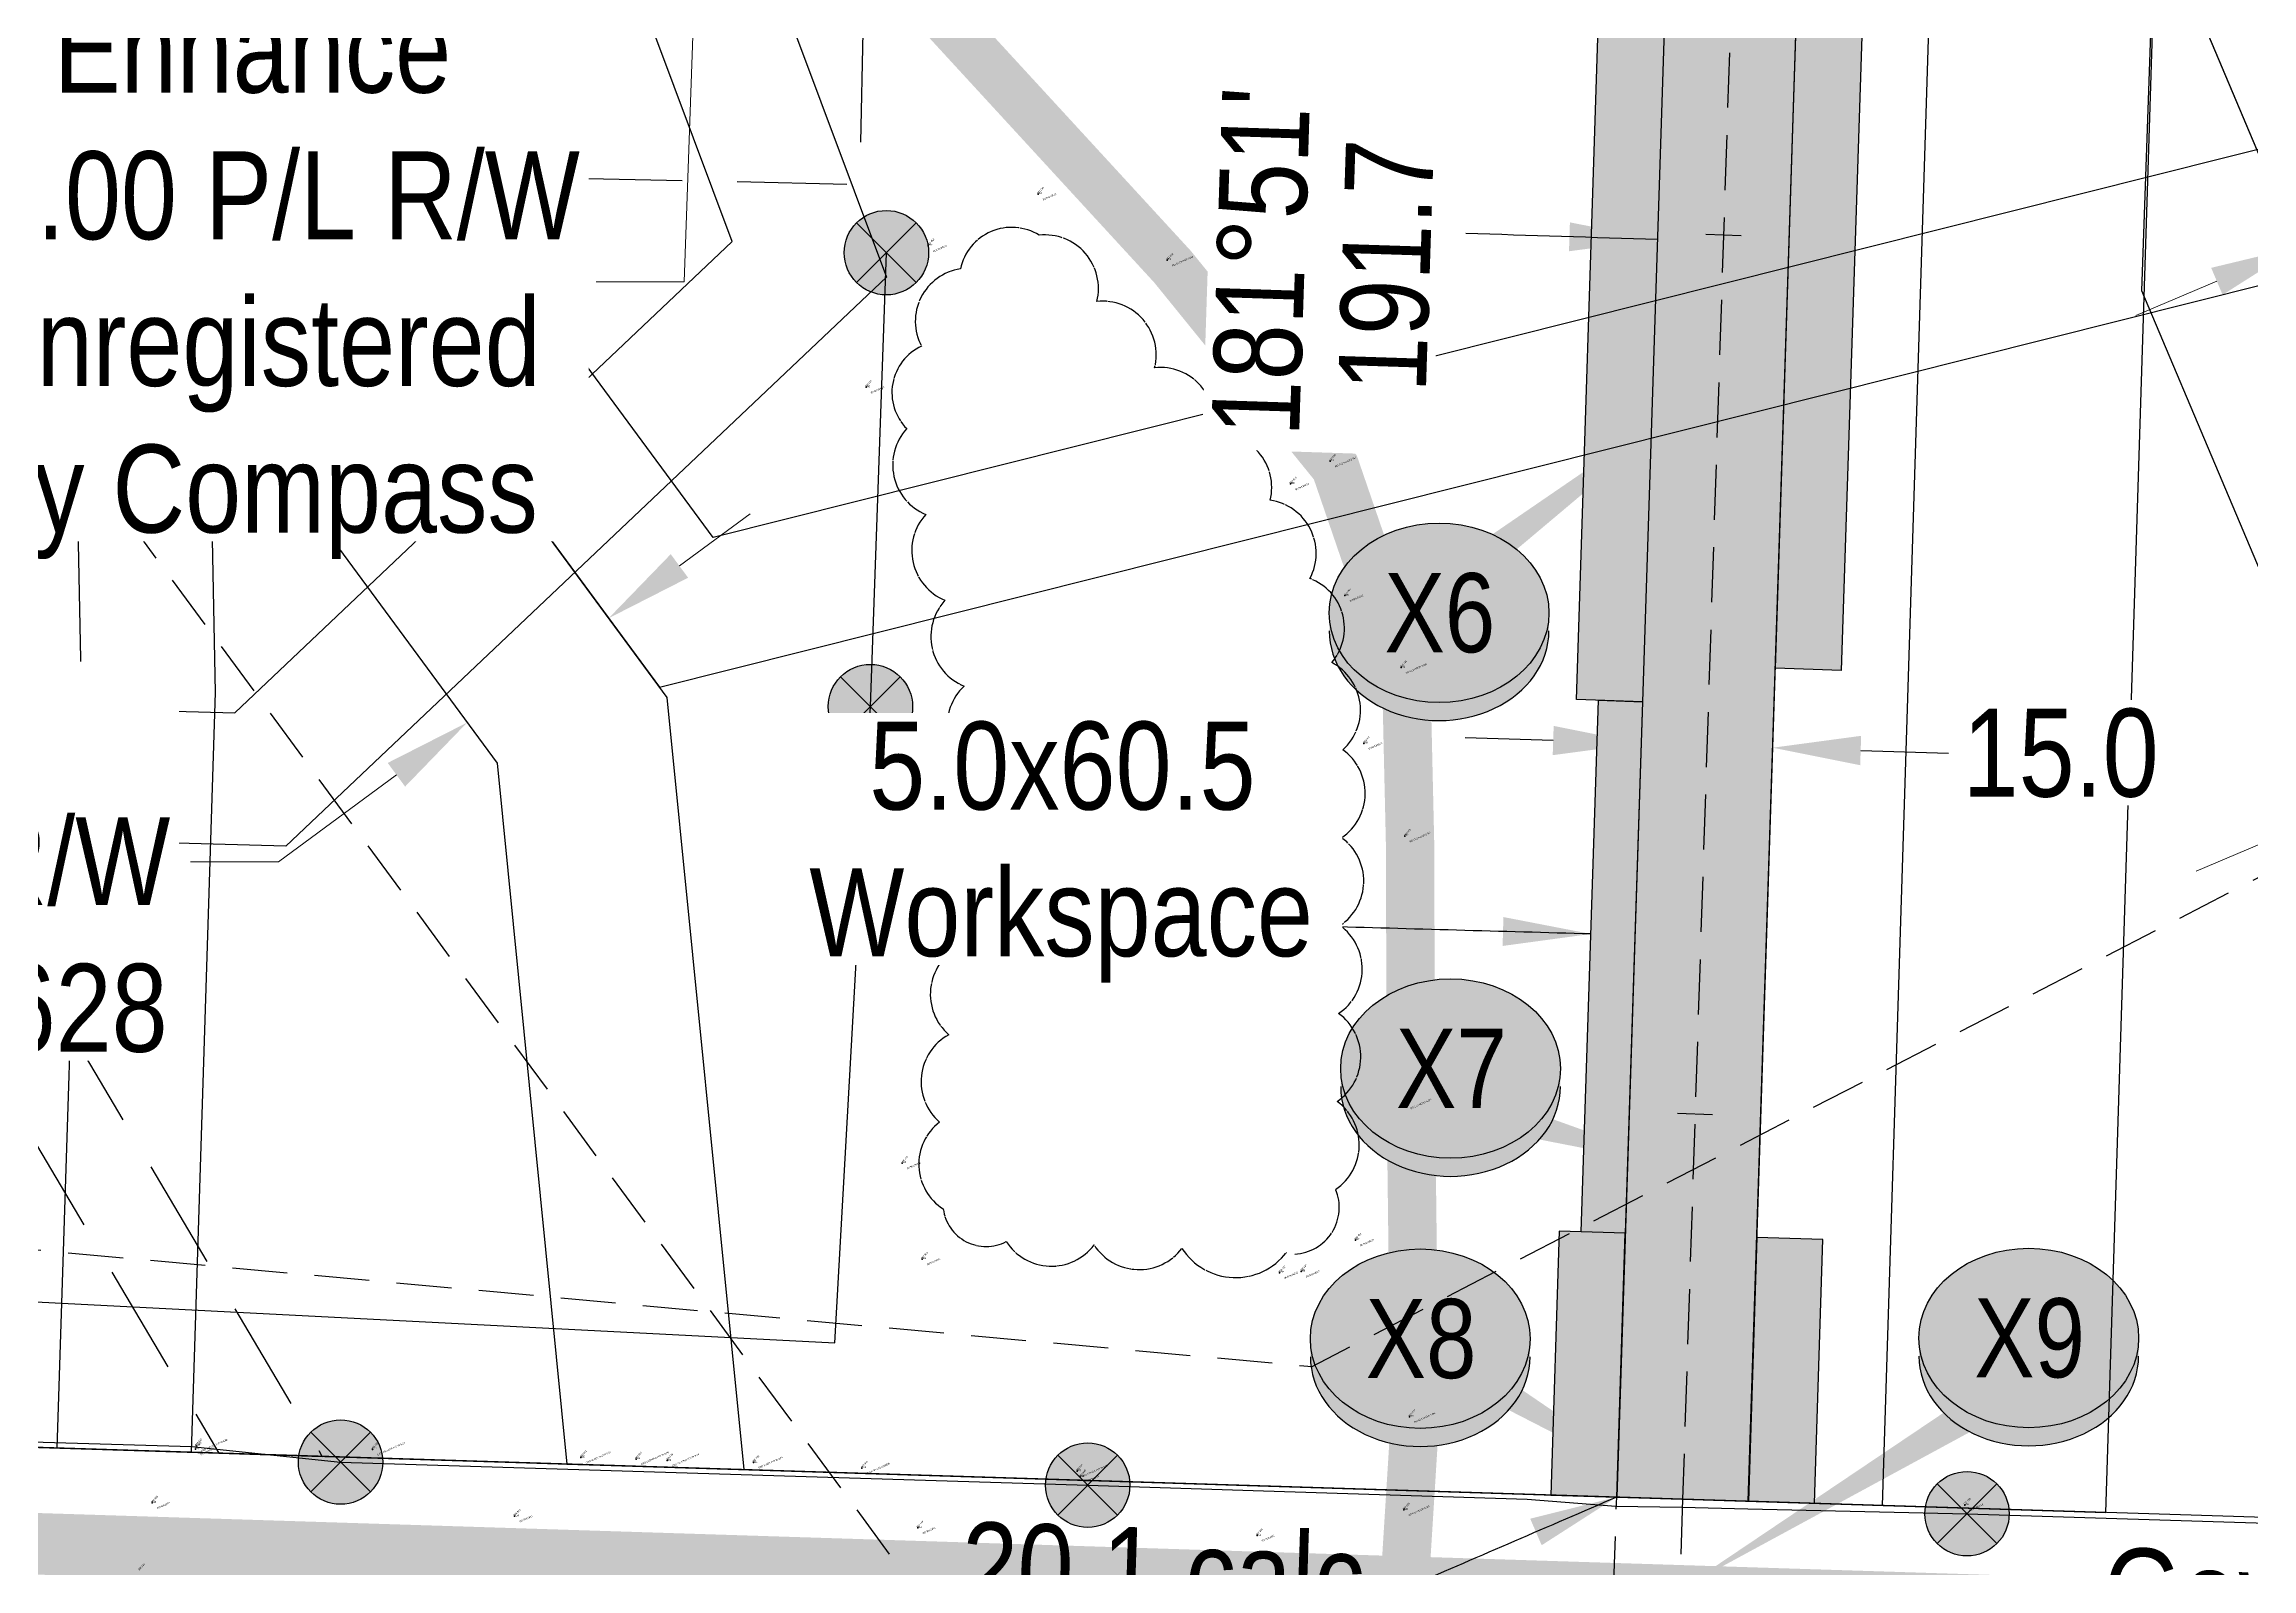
# Model space of a CAD drawing. Extents: x 337432 to 345408, y 5808486 to 5816348.
# Drawn here: x 337887.4 to 338138.5, y 5811999.4 to 5812172.7 of the extents above; entities that cross this region are included whole.
import ezdxf
from ezdxf.enums import TextEntityAlignment as Align

# ---------------------------------------------------------------- set-up
doc = ezdxf.new("R2010")
doc.units = 0
doc.header["$LTSCALE"] = 5
doc.header["$PDSIZE"] = 0.5
for name, pattern in [('0', [1, 1, 0]), ('foc-ACCESSROAD', [3.75, 2.5, -1.25]), ('foc-FLOWLINE', [3.75, 2.5, -1.25]), ('foc-TIELINE', [1.875, 1.25, -0.625]), ('foc-TRAV', [1.875, 1.25, -0.625]), ('POWERLINE5', [7.8, 2.4, -0.6, 0.6, -0.6, 0.6, -0.6, 2.4]), ('UG_PIPE', [1.875, 1.25, -0.625])]:
    doc.linetypes.add(name, pattern=pattern)
doc.layers.get('Defpoints').update_dxf_attribs({"color": 9})
for name, color, linetype in [('AS-PIPE-UG', 44, 'UG_PIPE'), ('AS-POWER', 104, 'foc-POWER'), ('AS-POWER-EXISTING', 72, 'POWERLINE5'), ('AS-ROADS', 254, 'Continuous'), ('C-FLOWLINE', 13, 'foc-FLOWLINE'), ('C-RW', 13, 'Continuous'), ('C-WS', 13, 'foc-ACCESSROAD'), ('CHAINAGE', 201, 'foc-TIELINE'), ('F-RW', 190, 'Continuous'), ('L-BD1', 253, 'Continuous'), ('L-ROAD-T', 7, 'Continuous'), ('L-SEC', 7, 'Continuous'), ('L-TITLEDB', 4, 'Continuous'), ('P-CROSSINGS', 250, 'Continuous'), ('P-IOP3', 10, 'Continuous'), ('P-IOP3-H', 21, 'Continuous'), ('P-LTO3', 14, 'Continuous'), ('P-PROPOSED', 10, 'Continuous'), ('P-PROPOSED-H', 21, 'Continuous'), ('P-TEMP-H3', 41, 'Continuous'), ('P-TEMP_WORKSPACE3', 46, 'Continuous'), ('P-TRAV', 4, 'foc-TRAV'), ('P-TXT', 4, 'Continuous'), ('T-BUSH', 110, '0')]:
    doc.layers.add(name, color=color, linetype=linetype)
for name, color, linetype, lineweight in [('C-RW-T', 13, 'Continuous', 9), ('CHAINAGE-T', 201, 'Continuous', 18), ('F-RW-T', 190, 'Continuous', 9), ('P-TEMP-T3', 46, 'Continuous', 18)]:
    doc.layers.add(name, color=color, linetype=linetype, lineweight=lineweight)
for name, color, linetype, plot in [('Z-DESCRIPTION-1409-18', 21, 'Continuous', False), ('Z-ELEVATION-1409-18', 21, 'Continuous', False), ('Z-MSPOINT-1409-18', 21, 'Continuous', False), ('Z-POINTNUMBER-1409-18', 21, 'Continuous', False)]:
    doc.layers.add(name, color=color, linetype=linetype, plot=plot)
doc.styles.add('100L', font='', dxfattribs={"height": 11})
doc.styles.add('80CG', font='', dxfattribs={"height": 10})
doc.styles.add('80L', font='', dxfattribs={"height": 10})
doc.styles.add('Crossing', font='', dxfattribs={"height": 10})
doc.styles.add('DESCRIPTION', font='', dxfattribs={"height": 2.5})
doc.styles.add('ELEVATION', font='', dxfattribs={"height": 2.5})
doc.styles.add('foc-LtypeFont', font='', dxfattribs={"height": 7.35})
doc.styles.add('POINTNUMBER', font='', dxfattribs={"height": 2.5})
doc.styles.get('100L').set_extended_font_data('Arial Narrow')
doc.styles.get('80CG').set_extended_font_data('Arial Narrow')
doc.styles.get('80L').set_extended_font_data('Arial Narrow')
doc.styles.get('Crossing').set_extended_font_data('Arial Narrow')
doc.styles.get('DESCRIPTION').set_extended_font_data('Arial Narrow')
doc.styles.get('ELEVATION').set_extended_font_data('Arial Narrow')
doc.styles.get('foc-LtypeFont').set_extended_font_data('Arial Narrow')
doc.styles.get('POINTNUMBER').set_extended_font_data('Arial Narrow')
doc.linetypes.add('foc-POWER', pattern='A,6,-1,["P",foc-LtypeFont,S=0.2,R=0,X=-0.625,Y=-0.75],-1.24,4', length=12.24)
doc.linetypes.add('foc-POWER-NOLINE', pattern='A,0,-4,["P",foc-LtypeFont,S=0.2,R=0,X=-0.625,Y=-0.75],-8.24', length=12.24)
doc.dimstyles.new('Compass 5 000', dxfattribs={"dimscale": 5, "dimtxt": 9, "dimasz": 2, "dimexe": 0.2, "dimexo": 0.0625, "dimgap": 0.5, "dimtad": 0, "dimtih": 1, "dimtoh": 1, "dimzin": 0, "dimdsep": 46, "dimtxsty": '80CG', "dimcen": 0.1, "dimse1": 1, "dimse2": 1, "dimclrd": 256, "dimclrt": 256, "dimaunit": 1, "dimadec": 4, "dimazin": 0, "dimtfac": 0.06, "dimtofl": 0, "dimtmove": 0, "dimatfit": 1, "dimfxl": 0.2, "dimtolj": 1, "dimtzin": 0, "dimlwd": -1, "dimarcsym": 0})

# ---------------------------------------------------------------- blocks, each defined once
blk = doc.blocks.new('POWERPOLE')
h = blk.add_hatch(color=255)
edge = h.paths.add_edge_path()
edge.add_arc((0, 0), 0.96, 0, 360)
at = {"linetype": 'Continuous'}
for p, q in [((0.679, -0.679), (-0.679, 0.679)), ((-0.679, -0.679), (0.679, 0.679))]:
    blk.add_line(p, q, dxfattribs=at)
blk.add_circle((0, 0), 0.96, dxfattribs=at)
blk = doc.blocks.new('*D129')
at = {"layer": 'C-RW-T', "transparency": 16777216}
for p, q in [((337878.83, 5812239.49), (337806.88, 5812238.05)), ((337914.03, 5812240.19), (337924.03, 5812240.39))]:
    blk.add_line(p, q, dxfattribs=at)
for points in [[(337878.8, 5812241.15), (337878.86, 5812237.82), (337888.83, 5812239.69)], [(337914, 5812241.86), (337914.06, 5812238.52), (337904.03, 5812239.99)]]:
    blk.add_solid(points, dxfattribs=at)
at = {"layer": 'Defpoints', "color": 0, "transparency": 16777216}
for p in [(337888.83, 5812239.69), (337890.76, 5812143.4), (337905.96, 5812143.7)]:
    blk.add_point(p, dxfattribs=at)
at = {"layer": 'C-RW-T', "transparency": 16777216, "insert": (337767.8, 5812238.05), "char_height": 10, "attachment_point": 5, "style": '80CG', "bg_fill": 3, "box_fill_scale": 1.1, "bg_fill_color": 256, "bg_fill_true_color": 13158600, "bg_fill_transparency": 0}
blk.add_mtext('\\A1;Enhance\\P15.24 P/L R/W\\PPlan 792 2968', dxfattribs=at)
blk = doc.blocks.new('*D153')
at = {"layer": 'C-RW-T', "transparency": 16777216}
for p, q in [((337959.66, 5812113.43), (337967.71, 5812119.36)), ((337927.47, 5812089.7), (337914.05, 5812079.8)), ((337914.05, 5812079.8), (337904.05, 5812079.8))]:
    blk.add_line(p, q, dxfattribs=at)
for points in [[(337958.67, 5812114.77), (337960.65, 5812112.09), (337951.61, 5812107.49)], [(337926.48, 5812091.04), (337928.46, 5812088.35), (337935.52, 5812095.63)]]:
    blk.add_solid(points, dxfattribs=at)
at = {"layer": 'Defpoints', "color": 0, "transparency": 16777216}
for p in [(337931.02, 5812135.43), (337914.92, 5812123.57), (337951.61, 5812107.49)]:
    blk.add_point(p, dxfattribs=at)
at = {"layer": 'C-RW-T', "transparency": 16777216, "insert": (337864.51, 5812079.8), "char_height": 10, "attachment_point": 5, "style": '80CG', "bg_fill": 3, "box_fill_scale": 1.1, "bg_fill_color": 256, "bg_fill_true_color": 13158600, "bg_fill_transparency": 0}
blk.add_mtext('\\A1;Enhance\\P20.00 P/L R/W\\PPlan 202 2628', dxfattribs=at)
blk = doc.blocks.new('*D156')
at = {"layer": 'C-RW-T', "transparency": 16777216}
for p, q in [((338270.33, 5812204.02), (338267.89, 5812213.72)), ((338278.85, 5812170.08), (338291.54, 5812119.54)), ((338291.54, 5812119.54), (338301.54, 5812119.54))]:
    blk.add_line(p, q, dxfattribs=at)
for points in [[(338271.94, 5812204.43), (338268.71, 5812203.61), (338272.76, 5812194.32)], [(338280.47, 5812170.48), (338277.23, 5812169.67), (338276.42, 5812179.78)]]:
    blk.add_solid(points, dxfattribs=at)
at = {"layer": 'Defpoints', "color": 0, "transparency": 16777216}
for p in [(338272.76, 5812194.32), (338045.71, 5812137.31), (338049.36, 5812122.76)]:
    blk.add_point(p, dxfattribs=at)
at = {"layer": 'C-RW-T', "transparency": 16777216, "insert": (338348.27, 5812119.54), "char_height": 10, "attachment_point": 5, "style": '80CG', "bg_fill": 3, "box_fill_scale": 1.1, "bg_fill_color": 256, "bg_fill_true_color": 13158600, "bg_fill_transparency": 0}
blk.add_mtext('\\A1;Enhance\\P15.00 P/L R/W\\PPlan by Compass', dxfattribs=at)
blk = doc.blocks.new('*D171')
at = {"layer": 'C-RW-T', "transparency": 16777216}
for p, q in [((337963.76, 5812245.29), (337964.11, 5812255.28)), ((337962.5, 5812210.31), (337960.18, 5812145.72)), ((337960.18, 5812145.72), (337950.18, 5812145.72))]:
    blk.add_line(p, q, dxfattribs=at)
for points in [[(337962.09, 5812245.35), (337965.42, 5812245.23), (337963.4, 5812235.3)], [(337960.83, 5812210.37), (337964.17, 5812210.25), (337962.86, 5812220.31)]]:
    blk.add_solid(points, dxfattribs=at)
at = {"layer": 'Defpoints', "color": 0, "transparency": 16777216}
for p in [(337963.4, 5812235.3), (337997.21, 5812234.08), (337996.67, 5812219.09)]:
    blk.add_point(p, dxfattribs=at)
at = {"layer": 'C-RW-T', "transparency": 16777216, "insert": (337911.09, 5812145.72), "char_height": 10, "attachment_point": 5, "style": '80CG', "bg_fill": 3, "box_fill_scale": 1.1, "bg_fill_color": 256, "bg_fill_true_color": 13158600, "bg_fill_transparency": 0}
blk.add_mtext('\\A1;Enhance \\P15.00 P/L R/W\\PUnregistered \\PBy Compass', dxfattribs=at)
blk = doc.blocks.new('*D204')
at = {"layer": 'Defpoints', "color": 0, "transparency": 16777216}
for p in [(338152.97, 5812153.6), (338190.99, 5812063.77), (338181.75, 5812059.86)]:
    blk.add_point(p, dxfattribs=at)
at = {"layer": 'F-RW-T', "transparency": 16777216}
for p, q in [((338162.18, 5812157.5), (338173.79, 5812162.41)), ((338173.79, 5812162.41), (338183.79, 5812162.41)), ((338134.52, 5812145.79), (338125.31, 5812141.89))]:
    blk.add_line(p, q, dxfattribs=at)
for points in [[(338161.53, 5812159.03), (338162.83, 5812155.96), (338152.97, 5812153.6)], [(338133.87, 5812147.32), (338135.17, 5812144.25), (338143.73, 5812149.69)]]:
    blk.add_solid(points, dxfattribs=at)
at = {"layer": 'F-RW-T', "transparency": 16777216, "insert": (338222.87, 5812162.41), "char_height": 10, "attachment_point": 5, "style": '80CG', "bg_fill": 3, "box_fill_scale": 1.1, "bg_fill_color": 256, "bg_fill_true_color": 13158600, "bg_fill_transparency": 0}
blk.add_mtext('\\A1;Ember\\P10.00 P/L R/W\\PPlan 062 2266\\P(29210-48)', dxfattribs=at)
blk = doc.blocks.new('*D222')
at = {"layer": 'Defpoints', "color": 0, "transparency": 16777216}
for p in [(338159.88, 5812111.52), (338143.04, 5812104.39), (338167.44, 5812093.66)]:
    blk.add_point(p, dxfattribs=at)
at = {"layer": 'F-RW-T', "transparency": 16777216}
for p, q in [((338176.65, 5812097.56), (338192.59, 5812104.3)), ((338192.59, 5812104.3), (338202.59, 5812104.3)), ((338141.39, 5812082.64), (338132.18, 5812078.75))]:
    blk.add_line(p, q, dxfattribs=at)
for points in [[(338176, 5812099.09), (338177.29, 5812096.02), (338167.44, 5812093.66)], [(338140.74, 5812084.18), (338142.04, 5812081.11), (338150.6, 5812086.54)]]:
    blk.add_solid(points, dxfattribs=at)
at = {"layer": 'F-RW-T', "transparency": 16777216, "insert": (338241.68, 5812104.3), "char_height": 10, "attachment_point": 5, "style": '80CG', "bg_fill": 3, "box_fill_scale": 1.1, "bg_fill_color": 256, "bg_fill_true_color": 13158600, "bg_fill_transparency": 0}
blk.add_mtext('\\A1;Ember\\P18.29 P/L R/W\\PPlan 4242 RS', dxfattribs=at)
blk = doc.blocks.new('xing2')
h = blk.add_hatch(color=50)
h.dxf.hatch_style = 1
edge = h.paths.add_edge_path()
edge.add_ellipse((0, 0), major_axis=(-12.5, 0), ratio=0.816297, start_angle=0, end_angle=360)
h = blk.add_hatch(color=250)
h.dxf.hatch_style = 1
edge = h.paths.add_edge_path()
edge.add_ellipse((0, -2.05), major_axis=(-12.5, 0), ratio=0.816297, start_angle=0, end_angle=180)
edge.add_line((12.5, -2.05), (12.5, 0))
edge.add_ellipse((0, 0), major_axis=(-12.5, 0), ratio=0.816297, start_angle=0, end_angle=180, ccw=False)
edge.add_line((-12.5, 0), (-12.5, -2.05))
at = {"color": 250}
blk.add_ellipse((0, 0), major_axis=(-12.5, 0), ratio=0.816297, dxfattribs=at)
blk.add_ellipse((0, -2.05), major_axis=(-12.5, 0), ratio=0.816297, start_param=0, end_param=3.141593, dxfattribs=at)
at = {"color": 250, "style": 'Crossing'}
blk.add_attdef('CROSSING', text='', height=9, dxfattribs=at).set_placement((0.09, 0.02), align=Align.MIDDLE_CENTER)
at = {"color": 250, "style": 'Crossing', "flags": 1}
for tag, p in [('OWNER', (0.09, -12.49)), ('DESCRIPTION', (0.09, -25.77)), ('LOCATION', (0.09, -39.3)), ('DWG_REF', (0.09, -52.84))]:
    blk.add_attdef(tag, text='', height=9, dxfattribs=at).set_placement(p, align=Align.MIDDLE_CENTER)
blk = doc.blocks.new('*D254')
at = {"layer": 'Defpoints', "color": 0, "transparency": 16777216}
for p in [(338071.04, 5812155.59), (338086.03, 5812155.1), (338069.03, 5812093.26)]:
    blk.add_point(p, dxfattribs=at)
at = {"layer": 'P-TXT', "transparency": 16777216}
for p, q in [((338059.03, 5812093.58), (338049.04, 5812093.9)), ((338094.01, 5812092.45), (338104, 5812092.13))]:
    blk.add_line(p, q, dxfattribs=at)
for points in [[(338059.09, 5812095.25), (338058.98, 5812091.92), (338069.03, 5812093.26)], [(338094.06, 5812094.12), (338093.95, 5812090.78), (338084.01, 5812092.77)]]:
    blk.add_solid(points, dxfattribs=at)
at = {"layer": 'P-TXT', "transparency": 16777216, "insert": (338116.75, 5812092.13), "char_height": 10, "attachment_point": 5, "style": '80CG', "bg_fill": 3, "box_fill_scale": 1.1, "bg_fill_color": 256, "bg_fill_true_color": 13158600, "bg_fill_transparency": 0}
blk.add_mtext('\\A1;15.0', dxfattribs=at)

msp = doc.modelspace()

# ---------------------------------------------------------------- hatches: boundary and pattern name
at = {"layer": 'P-IOP3-H'}
h = msp.add_hatch(color=256, dxfattribs=at)
h.dxf.hatch_style = 1
h.paths.add_polyline_path([(338037.462, 5812232.637), (338071.803, 5812179.061), (338066.255, 5812007.581), (338081.244, 5812007.11), (338086.943, 5812183.231), (338055.694, 5812231.983)])
at = {"layer": 'P-PROPOSED-H'}
h = msp.add_hatch(color=256, dxfattribs=at)
h.dxf.hatch_style = 1
h.paths.add_polyline_path([(338081.244, 5812007.11), (338086.943, 5812183.231), (338055.694, 5812231.983), (338084.334, 5812230.954), (338131.533, 5812261.208), (338171.68, 5812271.07), (338217.518, 5812266.314), (338219.066, 5812281.23), (338170.634, 5812286.256), (338125.537, 5812275.177), (338080.188, 5812246.109), (337903.84, 5812252.442), (337904.137, 5812237.425), (338037.462, 5812232.637), (338071.803, 5812179.061), (338066.255, 5812007.581)])
at = {"layer": 'P-TEMP-H3'}
h = msp.add_hatch(color=256, dxfattribs=at)
h.dxf.hatch_style = 1
h.paths.add_polyline_path([(338061.685, 5812098.244), (338064.233, 5812176.976), (338033.268, 5812225.285), (338007.218, 5812226.22), (338007.487, 5812233.714), (338037.462, 5812232.637), (338071.803, 5812179.061), (338069.179, 5812098.002)])
h = msp.add_hatch(color=256, dxfattribs=at)
h.dxf.hatch_style = 1
h.paths.add_polyline_path([(338097.493, 5812230.482), (338086.408, 5812223.376), (338069.733, 5812223.975), (338094.513, 5812185.317), (338091.803, 5812101.558), (338084.308, 5812101.801), (338086.943, 5812183.231), (338055.694, 5812231.983)])
h = msp.add_hatch(color=256, dxfattribs=at)
h.dxf.hatch_style = 1
h.paths.add_polyline_path([(338062.228, 5812037.727), (338064.183, 5812098.163), (338069.179, 5812098.002), (338067.225, 5812037.566)])
h = msp.add_hatch(color=256, dxfattribs=at)
h.dxf.hatch_style = 1
h.paths.add_polyline_path([(338059.73, 5812037.808), (338058.76, 5812007.817), (338066.255, 5812007.581), (338067.225, 5812037.566)])
h = msp.add_hatch(color=256, dxfattribs=at)
h.dxf.hatch_style = 1
h.paths.add_polyline_path([(338082.196, 5812037.102), (338081.244, 5812007.11), (338088.739, 5812006.879), (338089.69, 5812036.864)])

# ---------------------------------------------------------------- linework, layer by layer
at = {"layer": 'AS-PIPE-UG', "flags": 128}
for points in [[(337852.808, 5812038.764), (338031.603, 5812022.427), (338273.424, 5812147.333), (338501.487, 5812134.067), (338630.956, 5812196.406)], [(337857.491, 5812172.187), (338009.904, 5811965.302)]]:
    msp.add_lwpolyline(points, dxfattribs=at)
at = {"layer": 'AS-POWER', "flags": 128}
msp.add_lwpolyline([(337728.285, 5812037.893), (337977.325, 5812025.106), (337981.375, 5812097.441), (337983.195, 5812149.043)], dxfattribs=at)
at = {"layer": 'AS-POWER', "linetype": 'foc-POWER-NOLINE', "flags": 128}
msp.add_lwpolyline([(337594.553, 5812022.465), (337904.152, 5812013.341), (337921.124, 5812011.567), (338006.091, 5812008.938), (338026.079, 5812008.305), (338056.057, 5812007.36), (338066.147, 5812006.564), (338073.672, 5812006.432), (338081.169, 5812006.26), (338106.1, 5812005.69), (338206.332, 5812002.578), (339033.807, 5811977.293), (339429.612, 5811964.517)], dxfattribs=at)
at = {"layer": 'AS-ROADS', "flags": 128}
for points, const_width in [([(337717.921, 5812308.674), (337751.929, 5812309.223), (337760.897, 5812305.252), (337779.041, 5812291.503), (337792.48, 5812272.664), (337810.963, 5812262.434), (337882.939, 5812259.822), (337900.787, 5812256.105), (337925.472, 5812242.489), (337949.648, 5812218.69), (337981.245, 5812184.953), (338015.731, 5812147.458), (338034.261, 5812124.62), (338042.316, 5812101.147), (338042.753, 5812081.994), (338042.856, 5812051.657), (338043.287, 5812016.008), (338042.124, 5811997.349)], 5.5), ([(337597.08, 5812011.438), (338623.376, 5811978.949)], 6.998)]:
    msp.add_lwpolyline(points, dxfattribs=dict(at, const_width=const_width))
at = {"layer": 'C-FLOWLINE', "flags": 128}
msp.add_lwpolyline([(337907.259, 5812012.581), (337919.036, 5812012.211), (337738.527, 5812317.446), (337737.872, 5812298.793)], close=True, dxfattribs=at)
at = {"layer": 'C-RW', "flags": 128}
for points in [[(337888.902, 5812013.158), (337891.644, 5812099.096), (337888.292, 5812266.501), (337883.677, 5812321.481), (337898.843, 5812322.788), (337903.546, 5812267.301), (337906.875, 5812099.042), (337904.131, 5812012.68)], [(337888.308, 5812229.132), (337889.106, 5812192.289), (337957.385, 5812099.663), (338339.473, 5812195.61), (338340.545, 5812211.341), (337963.488, 5812116.658), (337903.996, 5812197.363), (337903.302, 5812229.456)], [(337946.867, 5812011.336), (337967.025, 5812010.702), (337958.268, 5812098.465), (337889.106, 5812192.289), (337888.308, 5812229.132), (337888.308, 5812229.132), (337868.318, 5812228.699), (337868.318, 5812228.699), (337869.252, 5812185.523), (337938.916, 5812091.019), (337946.867, 5812011.336)]]:
    msp.add_lwpolyline(points, close=True, dxfattribs=at)
at = {"layer": 'C-WS', "flags": 128}
msp.add_lwpolyline([(337872.3, 5812268.745), (337869.534, 5812159.228), (337980.17, 5812156.81), (337982.59, 5812266.672)], close=True, dxfattribs=at)
at = {"layer": 'CHAINAGE'}
for p, q in [((338076.402, 5812151.143), (338080.399, 5812151.013)), ((338073.169, 5812051.217), (338077.166, 5812051.087))]:
    msp.add_line(p, q, dxfattribs=at)
msp.add_lwpolyline([(338041.655, 5812239.99), (338079.373, 5812181.146), (338073.75, 5812007.357), (338073.078, 5811987.254), (338072.597, 5811972.26), (338070.135, 5811895.525), (338281.761, 5811761.866), (338494.264, 5811683.329), (338662.366, 5811573.321), (338700.244, 5811570.593), (339025.061, 5811358.402), (339118.305, 5811306.752), (339087.716, 5810341.839), (339157.092, 5810240.282), (339150.551, 5810033.933), (339260.979, 5809989.851), (339280.848, 5809981.92), (339321.249, 5809965.793), (339541.186, 5809785.362), (339813.865, 5809466.104), (339940.45, 5809462.087), (340243.902, 5809191.372), (340241.761, 5809015.236)], dxfattribs=at)
at = {"layer": 'F-RW', "flags": 128}
for points in [[(338081.221, 5812007.127), (338088.488, 5812230.789), (338048.902, 5812377.576), (337928.587, 5812384.96), (337929.506, 5812399.8), (338060.662, 5812391.996), (338103.555, 5812232.524), (338096.452, 5812006.632)], [(338205.702, 5812003.196), (338094.447, 5812266.348), (338076.854, 5812331.202), (337952.754, 5812372.805), (337956.011, 5812382.295), (338085.089, 5812339.071), (338103.929, 5812269.485), (338216.752, 5812002.849)], [(338185.589, 5812003.829), (338125.99, 5812144.707), (338127.497, 5812188.078), (338205.702, 5812003.196)]]:
    msp.add_lwpolyline(points, close=True, dxfattribs=at)
msp.add_lwpolyline([(337730.941, 5812101.632), (337909.097, 5812096.746), (337965.665, 5812150.319), (337934.764, 5812232.863), (337933.435, 5812268.068), (337945.397, 5812307.093), (337975.708, 5812328.356), (337984.322, 5812316.077), (337958.229, 5812297.771), (337948.52, 5812266.098), (337949.662, 5812235.852), (337983.199, 5812146.265), (337914.898, 5812081.582), (337730.415, 5812086.641)], dxfattribs=at)
at = {"layer": 'L-SEC'}
msp.add_lwpolyline([(338523.888, 5811993.191), (337717.551, 5812018.547), (337749.225, 5812923.316)], dxfattribs=at)
at = {"layer": 'L-TITLEDB', "flags": 128}
msp.add_lwpolyline([(337727.597, 5812018.231), (338121.893, 5812005.832), (338128.922, 5812229.353), (337899.314, 5812237.598), (337902.44, 5812321.85), (337898.335, 5812321.995), (337901.688, 5812416.326), (337741.697, 5812421.011)], close=True, dxfattribs=at)
at = {"layer": 'P-CROSSINGS', "flags": 128}
for points in [[(338074.962, 5812044.823, 0, 3.998, 0), (338049.533, 5812051.809, 1.999, 1.999, 0)], [(338073.749, 5812007.339, 0, 3.998, 0), (338046.054, 5812023.783, 1.999, 1.999, 0)], [(338074.123, 5811997.46, 0, 3.998, 0), (338110.046, 5812019.209, 1.999, 1.999, 0)]]:
    msp.add_lwpolyline(points, format="xyseb", dxfattribs=at)
at = {"layer": 'P-LTO3'}
msp.add_lwpolyline([(338037.462, 5812232.637), (338071.803, 5812179.061), (338066.255, 5812007.581), (338081.244, 5812007.11), (338086.943, 5812183.231), (338055.694, 5812231.983)], close=True, dxfattribs=at)
at = {"layer": 'P-TEMP_WORKSPACE3', "flags": 128}
for points in [[(338061.685, 5812098.244), (338064.233, 5812176.976), (338033.268, 5812225.285), (338007.218, 5812226.22), (338007.487, 5812233.714), (338037.462, 5812232.637), (338071.803, 5812179.061), (338069.179, 5812098.002)], [(338097.493, 5812230.482), (338086.408, 5812223.376), (338069.733, 5812223.975), (338094.513, 5812185.317), (338091.803, 5812101.558), (338084.308, 5812101.801), (338086.943, 5812183.231), (338055.694, 5812231.983), (338097.493, 5812230.482)], [(338062.228, 5812037.727), (338064.183, 5812098.163), (338069.179, 5812098.002), (338067.225, 5812037.566)], [(338059.73, 5812037.808), (338058.76, 5812007.817), (338066.255, 5812007.581), (338067.225, 5812037.566)], [(338082.196, 5812037.102), (338081.244, 5812007.11), (338088.739, 5812006.879), (338089.69, 5812036.864)]]:
    msp.add_lwpolyline(points, close=True, dxfattribs=at)
at = {"layer": 'P-TRAV'}
msp.add_line((338065.583, 5811987.48), (338066.255, 5812007.581), dxfattribs=at)
at = {"layer": 'T-BUSH', "flags": 128}
msp.add_lwpolyline([(338029.636, 5812035.211, 0.5205671), (338034.292, 5812042.567, 0.5205671), (338034.463, 5812052.561, 0.5205671), (338034.633, 5812062.555, 0.5205671), (338034.803, 5812072.549, 0.5205671), (338034.974, 5812082.543, 0.5205671), (338035.123, 5812092.536, 0.5205671), (338033.852, 5812102.451, 0.5205671), (338031.366, 5812112.003, 0.5205671), (338026.845, 5812120.892, 0.5205671), (338020.277, 5812128.426, 0.5205671), (338013.708, 5812135.961, 0.5205671), (338007.139, 5812143.495, 0.5205671), (338000.571, 5812151.029, 0.5205671), (337991.618, 5812147.19, 0.5205671), (337987.204, 5812138.416, 0.5205671), (337985.51, 5812129.039, 0.5205671), (337987.682, 5812119.283, 0.5205671), (337989.853, 5812109.526, 0.5205671), (337992.025, 5812099.769, 0.5205671), (337993.44, 5812089.969, 0.5205671), (337992.39, 5812080.029, 0.5205671), (337991.34, 5812070.088, 0.5205671), (337990.289, 5812060.148, 0.5205671), (337989.239, 5812050.208, 0.5205671), (337989.663, 5812040.341, 0.5205671), (337996.832, 5812036.625, 0.5205671), (338006.821, 5812036.242, 0.5205671), (338016.809, 5812035.859, 0.5205671), (338028.691, 5812035.402, 0.5205671)], format="xyb", dxfattribs=at)
at = {"layer": 'Z-MSPOINT-1409-18'}
for p in [(338000.444, 5812155.71, 911.64), (337987.966, 5812149.83, 910.872), (338015.141, 5812148.197, 911.644), (337980.88, 5812133.747, 910.525), (338033.675, 5812125.354, 911.1), (338029.172, 5812122.759, 911.086), (338035.344, 5812110.058, 910.87), (338041.732, 5812101.875, 910.596), (337989.985, 5812092.836, 910.75), (338037.497, 5812093.265, 910.492), (338042.169, 5812082.718, 910.485), (338042.272, 5812052.374, 910.032), (337984.99, 5812045.55, 908.744), (338036.534, 5812036.793, 908.903), (337987.256, 5812034.646, 908.335), (338027.925, 5812033.085, 909.196), (338030.371, 5812033.227, 909.301), (338042.703, 5812016.717, 908.186), (337904.622, 5812013.032, 907.261), (337904.677, 5812013.417, 906.947), (337924.742, 5812013.003, 907.006), (337948.448, 5812012.074, 906.962), (337954.725, 5812011.912, 906.915), (337958.259, 5812011.724, 906.986), (337968.067, 5812011.506, 907.191), (337980.415, 5812010.881, 908.215), (338004.89, 5812010.53, 907.24), (338005.228, 5812009.894, 907.288), (337899.681, 5812006.927, 907.011), (338042.043, 5812006.127, 907.939), (338105.834, 5812006.675, 908.144), (337940.913, 5812005.406, 907.301), (337986.756, 5812004.074, 907.6), (338025.348, 5812003.202, 907.774)]:
    msp.add_point(p, dxfattribs=at)

# ---------------------------------------------------------------- block references
at = {"layer": 'AS-POWER-EXISTING', "xscale": 4.998911300000001, "yscale": 4.998911300000001, "zscale": 4.998911300000001}
for p in [(337983.195, 5812149.043), (337981.375, 5812097.441), (337921.124, 5812011.567), (338006.091, 5812008.938), (338106.1, 5812005.69)]:
    msp.add_blockref('POWERPOLE', p, dxfattribs=at)
at = {"layer": 'P-CROSSINGS', "xscale": 0.9996571799999981, "yscale": 0.9996571799999981, "zscale": 0.9996571799999981}
for p, values in [((338043.915, 5812025.585), {'CROSSING': 'X8'}), ((338113.121, 5812025.665), {'CROSSING': 'X9'})]:
    msp.add_blockref('xing2', p, dxfattribs=at).add_auto_attribs(values)

# ---------------------------------------------------------------- texts
at = {"layer": 'L-ROAD-T', "style": '80L'}
msp.add_text('Government Road Allowance', height=10, rotation=358.16611, dxfattribs=at).set_placement((338196.046, 5811994.489), align=Align.MIDDLE_CENTER)
at = {"layer": 'P-TXT', "style": '80L'}
msp.add_text('20.1 calc.', height=9.9978, rotation=358.13254, dxfattribs=at).set_placement((338016.256, 5811999.201), align=Align.MIDDLE)
at = {"layer": 'Z-DESCRIPTION-1409-18', "style": 'DESCRIPTION'}
for s, height, p in [('BUSHLINE12', 0.2, (338001.038, 5812154.97)), ('BUSHLINE12', 0.2, (337988.563, 5812149.091)), ('RD-CL2 HGGR 5.5M', 0.19996, (338015.731, 5812147.458)), ('BUSHLINE12', 0.2, (337981.478, 5812133.012)), ('RD-CL2 HGGR 5.5M', 0.19996, (338034.261, 5812124.62)), ('BUSHLINE12', 0.2, (338029.759, 5812122.026)), ('BUSHLINE12', 0.2, (338035.93, 5812109.328)), ('RD-CL2 HGGR 5.5M', 0.19996, (338042.316, 5812101.147)), ('BUSHLINE12', 0.2, (337990.581, 5812092.11)), ('BUSHLINE12', 0.2, (338038.082, 5812092.539)), ('RD-CL2 HGGR 5.5M', 0.19996, (338042.753, 5812081.994)), ('RD-CL2 HGGR 5.5M', 0.19996, (338042.856, 5812051.657)), ('BUSHLINE12', 0.2, (337985.587, 5812044.834)), ('BUSHLINE12', 0.2, (338037.12, 5812036.079)), ('BUSHLINE12', 0.2, (337987.853, 5812033.933)), ('BUSHLINE12', 0.2, (338028.513, 5812032.372)), ('BUSHLINE12', 0.2, (338030.958, 5812032.514)), ('RD-CL2 HGGR 5.5M', 0.19996, (338043.287, 5812016.008)), ('GRD W-POLE H.O.W 9.88', 0.19996, (337905.292, 5812012.709)), ('GRD 20m-CHK H.O.W 9.27', 0.19996, (337925.353, 5812012.295)), ('POWERPOLE', 0.2, (337905.237, 5812012.324)), ('GRD W-BDY H.O.W 9.01', 0.19996, (337949.053, 5812011.366)), ('GRD MIDSPAN H.O.W 9.00', 0.19996, (337955.329, 5812011.204)), ("GRD CL-X'ING H.O.W 9.04", 0.19996, (337958.862, 5812011.016)), ('GRD E-BDY H.O.W 8.94', 0.19996, (337968.668, 5812010.798)), ('SIGN HP GAS EMBER', 0.19996, (337981.013, 5812010.173)), ('GRD E-POLE H.O.W 9.96', 0.19996, (338005.483, 5812009.822)), ('POWERPOLE', 0.2, (338005.821, 5812009.186)), ('RD-SHLDR3', 0.2, (337900.297, 5812006.22)), ('RD-CL2 HGGR 5.5M', 0.19996, (338042.627, 5812005.42)), ('POWERPOLE', 0.2, (338106.404, 5812005.968)), ('RD-SHLDR3', 0.2, (337941.52, 5812004.699)), ('RD-SHLDR3', 0.2, (337987.353, 5812003.368)), ('RD-SHLDR3', 0.2, (338025.936, 5812002.496))]:
    msp.add_text(s, height=height, rotation=24, dxfattribs=at).set_placement(p)
at = {"layer": 'Z-ELEVATION-1409-18', "style": 'ELEVATION'}
for s, p in [('911.230', (338000.444, 5812155.71)), ('910.462', (337987.966, 5812149.83)), ('911.234', (338015.141, 5812148.197)), ('910.115', (337980.88, 5812133.747)), ('910.690', (338033.675, 5812125.354)), ('910.676', (338029.172, 5812122.759)), ('910.460', (338035.344, 5812110.058)), ('910.186', (338041.732, 5812101.875)), ('910.082', (338037.497, 5812093.265)), ('910.340', (337989.985, 5812092.836)), ('910.075', (338042.169, 5812082.718)), ('909.623', (338042.272, 5812052.374)), ('908.335', (337984.99, 5812045.55)), ('908.494', (338036.534, 5812036.793)), ('907.926', (337987.256, 5812034.646)), ('908.787', (338027.925, 5812033.085)), ('908.892', (338030.371, 5812033.227)), ('907.777', (338042.703, 5812016.717)), ('906.853', (337904.622, 5812013.032)), ('906.539', (337904.677, 5812013.417)), ('906.598', (337924.742, 5812013.003)), ('906.554', (337948.448, 5812012.074)), ('906.507', (337954.725, 5812011.912)), ('906.578', (337958.259, 5812011.724)), ('906.783', (337968.067, 5812011.506)), ('907.806', (337980.415, 5812010.881)), ('906.832', (338004.89, 5812010.53)), ('906.880', (338005.228, 5812009.894)), ('906.603', (337899.681, 5812006.927)), ('906.893', (337940.913, 5812005.406)), ('907.530', (338042.043, 5812006.127)), ('907.735', (338105.834, 5812006.675)), ('907.192', (337986.756, 5812004.074)), ('907.366', (338025.348, 5812003.202)), ('906.540', (337898.203, 5811999.224))]:
    msp.add_text(s, height=0.2, rotation=44.99999, dxfattribs=at).set_placement(p)
at = {"layer": 'Z-POINTNUMBER-1409-18', "style": 'POINTNUMBER'}
for s, p in [('691', (338000.444, 5812155.71)), ('692', (337987.966, 5812149.83)), ('704', (338015.141, 5812148.197)), ('693', (337980.88, 5812133.747)), ('703', (338033.675, 5812125.354)), ('690', (338029.172, 5812122.759)), ('689', (338035.344, 5812110.058)), ('702', (338041.732, 5812101.875)), ('694', (337989.985, 5812092.836)), ('688', (338037.497, 5812093.265)), ('701', (338042.169, 5812082.718)), ('700', (338042.272, 5812052.374)), ('695', (337984.99, 5812045.55)), ('687', (338036.534, 5812036.793)), ('696', (337987.256, 5812034.646)), ('697', (338027.925, 5812033.085)), ('686', (338030.371, 5812033.227)), ('699', (338042.703, 5812016.717)), ('621', (337904.677, 5812013.417)), ('610', (337904.622, 5812013.032)), ('622', (337924.742, 5812013.003)), ('625', (337948.448, 5812012.074)), ('623', (337954.725, 5812011.912)), ('626', (337958.259, 5812011.724)), ('624', (337968.067, 5812011.506)), ('794', (337980.415, 5812010.881)), ('620', (338004.89, 5812010.53)), ('609', (338005.228, 5812009.894)), ('615', (337899.681, 5812006.927)), ('698', (338042.043, 5812006.127)), ('608', (338105.834, 5812006.675)), ('614', (337940.913, 5812005.406)), ('613', (337986.756, 5812004.074)), ('612', (338025.348, 5812003.202))]:
    msp.add_text(s, height=0.2, dxfattribs=at).set_placement(p)

# ---------------------------------------------------------------- leaders
at = {"layer": 'L-BD1', "path_type": 1}
msp.add_leader([(338070.879, 5812150.53), (338049.09, 5812151.22)], dimstyle='Compass 5 000', override={"dimgap": 0.5, "dimtad": 0}, dxfattribs=at)
at = {"layer": 'P-TEMP-T3', "path_type": 1}
msp.add_leader([(338063.324, 5812071.597), (338032.758, 5812072.451)], dimstyle='Compass 5 000', override={"dimgap": 0.5, "dimtad": 0}, dxfattribs=at)
at = {"layer": 'P-TXT', "path_type": 1}
msp.add_leader([(338066.255, 5812007.581), (338042.979, 5811997.538)], dimstyle='Compass 5 000', override={"dimgap": 0.5, "dimtad": 0}, dxfattribs=at)

# ---------------------------------------------------------------- next in the draw order: texts
at = {"layer": 'CHAINAGE-T', "insert": (338034.302, 5812189.256), "char_height": 9.9978, "width": 31.75066, "attachment_point": 2, "rotation": 87.94345, "style": '80L', "bg_fill": 2}
msp.add_mtext('0+000', dxfattribs=at)
at = {"layer": 'P-TEMP-T3', "insert": (337971.461, 5812095.733), "char_height": 9.99783, "attachment_point": 1, "style": '100L', "bg_fill": 3, "box_fill_scale": 1.1, "bg_fill_color": 256, "bg_fill_transparency": 0}
msp.add_mtext_dynamic_manual_height_columns('\\pi9.78241;5.0x60.5\\P\\pi2.97284;Workspace', width=62.57732, gutter_width=54.988, heights=[0], dxfattribs=at)

# ---------------------------------------------------------------- next in the draw order: linework, layer by layer
at = {"layer": 'P-IOP3'}
msp.add_lwpolyline([(338037.462, 5812232.637), (338071.803, 5812179.061), (338066.255, 5812007.581), (338081.244, 5812007.11), (338086.943, 5812183.231), (338055.694, 5812231.983)], close=True, dxfattribs=at)
at = {"layer": 'P-PROPOSED'}
msp.add_lwpolyline([(338081.244, 5812007.11), (338086.943, 5812183.231), (338055.694, 5812231.983), (338084.334, 5812230.954), (338131.533, 5812261.208), (338171.68, 5812271.07), (338217.518, 5812266.314), (338219.066, 5812281.23), (338170.634, 5812286.256), (338125.537, 5812275.177), (338080.188, 5812246.109), (337903.84, 5812252.442), (337904.137, 5812237.425), (338037.462, 5812232.637), (338071.803, 5812179.061), (338066.255, 5812007.581)], close=True, dxfattribs=at)

# ---------------------------------------------------------------- next in the draw order: texts
at = {"layer": 'L-BD1', "insert": (338020.115, 5812127.736), "char_height": 9.99782, "width": 39.16378, "attachment_point": 1, "rotation": 88.147, "line_spacing_factor": 0.855, "style": '80L', "bg_fill": 3, "box_fill_scale": 1.1, "bg_fill_color": 256, "bg_fill_transparency": 0}
msp.add_mtext("\\pi0.66377;181°51'\\P\\pi6.13666;191.7 ", dxfattribs=at)

# ---------------------------------------------------------------- next in the draw order: dimensions: what is measured, and where the dimension line sits
at = {"layer": 'C-RW-T'}
dim = msp.add_linear_dim(base=(337888.829, 5812239.687), p1=(337905.961, 5812143.704), p2=(337890.757, 5812143.399), angle=181.1471, text='Enhance\\P15.24 P/L R/W\\PPlan 792 2968', dimstyle='Compass 5 000', override={"dimtxt": 10, "dimtfill": 1}, dxfattribs=at)
dim.commit()
dim.dimension.update_dxf_attribs({"geometry": '*D129', "text_midpoint": (337767.797, 5812238.046), "dimtype": 161})
at = {"layer": 'C-RW-T', "color": 5}
dim = msp.add_linear_dim(base=(337951.613, 5812107.494), p1=(337914.924, 5812123.567), p2=(337931.019, 5812135.431), angle=36.39577, text='Enhance\\P20.00 P/L R/W\\PPlan 202 2628', dimstyle='Compass 5 000', override={"dimtxt": 10, "dimtfill": 1}, dxfattribs=at)
dim.commit()
dim.dimension.update_dxf_attribs({"geometry": '*D153', "text_midpoint": (337864.506, 5812079.802), "dimtype": 161})

# ---------------------------------------------------------------- next in the draw order: dimensions: what is measured, and where the dimension line sits
dim = msp.add_linear_dim(base=(337963.397, 5812235.297), p1=(337996.673, 5812219.092), p2=(337997.212, 5812234.083), angle=87.94345, text='Enhance \\P15.00 P/L R/W\\PUnregistered \\PBy Compass', dimstyle='Compass 5 000', override={"dimtfill": 1}, dxfattribs=at)
dim.commit()
dim.dimension.update_dxf_attribs({"geometry": '*D171', "text_midpoint": (337911.094, 5812145.719), "dimtype": 161})
at = {"layer": 'C-RW-T', "color": 2}
dim = msp.add_linear_dim(base=(338272.763, 5812194.321), p1=(338049.362, 5812122.76), p2=(338045.71, 5812137.305), angle=104.09612, text='Enhance\\P15.00 P/L R/W\\PPlan by Compass', dimstyle='Compass 5 000', override={"dimtxt": 10, "dimtfill": 1}, dxfattribs=at)
dim.commit()
dim.dimension.update_dxf_attribs({"geometry": '*D156', "text_midpoint": (338348.27, 5812119.543), "dimtype": 161})

# ---------------------------------------------------------------- next in the draw order: block references
at = {"layer": 'P-CROSSINGS', "xscale": 0.9996571799999981, "yscale": 0.9996571799999981, "zscale": 0.9996571799999981}
msp.add_blockref('xing2', (338047.361, 5812056.294), dxfattribs=at).add_auto_attribs({'CROSSING': 'X7'})

# ---------------------------------------------------------------- next in the draw order: dimensions: what is measured, and where the dimension line sits
at = {"layer": 'F-RW-T'}
dim = msp.add_linear_dim(base=(338152.973, 5812153.598), p1=(338181.748, 5812059.856), p2=(338190.989, 5812063.767), angle=22.9382, text='Ember\\P10.00 P/L R/W\\PPlan 062 2266\\P(29210-48)', dimstyle='Compass 5 000', override={"dimtxt": 10, "dimtfill": 1}, dxfattribs=at)
dim.commit()
dim.dimension.update_dxf_attribs({"geometry": '*D204', "text_midpoint": (338222.871, 5812162.406), "dimtype": 161})

# ---------------------------------------------------------------- next in the draw order: dimensions: what is measured, and where the dimension line sits
dim = msp.add_linear_dim(base=(338167.436, 5812093.662), p1=(338143.045, 5812104.393), p2=(338159.883, 5812111.516), angle=22.92859, text='Ember\\P18.29 P/L R/W\\PPlan 4242 RS', dimstyle='Compass 5 000', override={"dimtxt": 10, "dimtfill": 1}, dxfattribs=at)
dim.commit()
dim.dimension.update_dxf_attribs({"geometry": '*D222', "text_midpoint": (338241.68, 5812104.304), "dimtype": 161})
at = {"layer": 'P-TXT'}
dim = msp.add_linear_dim(base=(338069.027, 5812093.258), p1=(338086.029, 5812155.101), p2=(338071.043, 5812155.586), angle=178.14702, text='15.0', dimstyle='Compass 5 000', override={"dimtfill": 1}, dxfattribs=at)
dim.commit()
dim.dimension.update_dxf_attribs({"geometry": '*D254', "text_midpoint": (338116.754, 5812092.126), "dimtype": 161})

# ---------------------------------------------------------------- next in the draw order: linework, layer by layer
at = {"layer": 'P-CROSSINGS', "flags": 128}
msp.add_lwpolyline([(338077.868, 5812134.652, 0, 3.998, 0), (338045.701, 5812110.206, 1.999, 1.999, 0)], format="xyseb", dxfattribs=at)

# ---------------------------------------------------------------- next in the draw order: block references
at = {"layer": 'P-CROSSINGS', "xscale": 0.9996571799999981, "yscale": 0.9996571799999981, "zscale": 0.9996571799999981}
msp.add_blockref('xing2', (338046.053, 5812108.096), dxfattribs=at).add_auto_attribs({'CROSSING': 'X6'})

doc.saveas('drawing.dxf')
